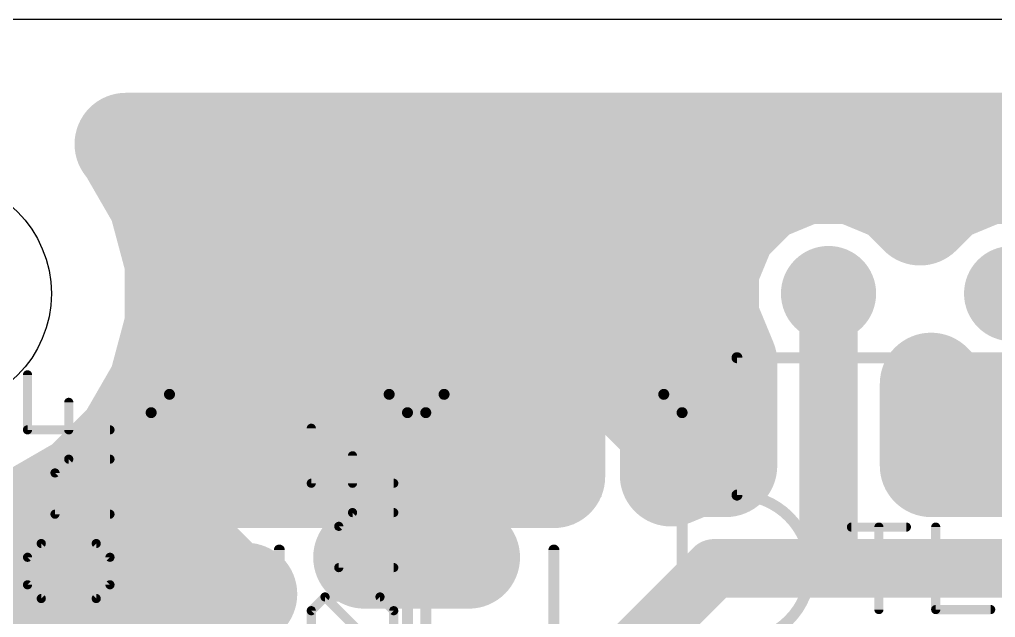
# Model space of a CAD drawing. Extents: x -16.2 to 78.2, y -6.3 to 50.2.
# Drawn here: x 4.65 to 18.19, y 41.86 to 50.16 of the extents above; entities that cross this region are included whole.
import ezdxf

# ---------------------------------------------------------------- set-up
doc = ezdxf.new("R2010")
doc.units = 0
for name, color, linetype in [('16', 175, 'CONTINUOUS'), ('17', 82, 'CONTINUOUS'), ('20', 7, 'CONTINUOUS'), ('21', 253, 'CONTINUOUS'), ('27', 253, 'CONTINUOUS')]:
    doc.layers.add(name, color=color, linetype=linetype)

# ---------------------------------------------------------------- blocks, each defined once
blk = doc.blocks.new('OCTAGONP')
at = {"const_width": 0.5}
blk.add_lwpolyline([(-0.25, -0.1036), (-0.25, 0.1036), (-0.1036, 0.25), (0.1036, 0.25), (0.25, 0.1036), (0.25, -0.1036), (0.1036, -0.25), (-0.1036, -0.25), (-0.25, -0.1036), (-0.25, 0.1036)], dxfattribs=at)
blk = doc.blocks.new('ROUNDP')
at = {"const_width": 0.5}
blk.add_lwpolyline([(0, -0.25, 1), (0, 0.25, 1), (0, -0.25)], format="xyb", dxfattribs=at)

msp = doc.modelspace()

# ---------------------------------------------------------------- linework, layer by layer
at = {"layer": '16'}
for points, const_width in [([(6.3765, 48.6793, 1), (5.8736, 48.1763)], 0.7112), ([(6.1251, 48.7834, 1), (6.1251, 48.0722)], 0.7112), ([(6.4629, 48.5757, 1), (5.847, 48.2201)], 0.7112), ([(6.1759, 48.7172, 1), (6.1759, 48.006)], 0.7112), ([(5.9035, 48.1465, 1), (6.4064, 48.6494)], 0.7112), ([(15.5415, 48.387, 1), (15.5415, 47.6758)], 0.7112), ([(15.6776, 47.7029, 1), (15.4055, 48.3599)], 0.7112), ([(16.3445, 48.3599, 1), (16.0724, 47.7029)], 0.7112), ([(16.2085, 47.6758, 1), (16.2085, 48.387)], 0.7112), ([(18.0815, 48.387, 1), (18.0815, 47.6758)], 0.7112), ([(18.2176, 47.7029, 1), (17.9455, 48.3599)], 0.7112), ([(18.8845, 48.3599, 1), (18.6124, 47.7029)], 0.7112), ([(15.1768, 47.5247, 1), (14.6739, 48.0276)], 0.7112), ([(17.0761, 48.0276, 1), (16.5732, 47.5247)], 0.7112), ([(17.7168, 47.5247, 1), (17.2139, 48.0276)], 0.7112), ([(6.9364, 47.7313, 1), (6.2495, 47.5472)], 0.7112), ([(14.7893, 48.1047, 1), (15.0615, 47.4476)], 0.7112), ([(16.6885, 47.4476, 1), (16.9607, 48.1047)], 0.7112), ([(17.3293, 48.1047, 1), (17.6015, 47.4476)], 0.7112), ([(6.285, 47.4614, 1), (6.9009, 47.8171)], 0.7112), ([(14.7823, 47.1685, 1), (14.1253, 47.4407)], 0.7112), ([(16.8936, 47.7072, 1), (17.3964, 47.2043)], 0.7112), ([(16.8936, 47.2043, 1), (17.3964, 47.7072)], 0.7112), ([(14.2024, 47.5561, 1), (14.7053, 47.0532)], 0.7112), ([(6.7805, 47.2948, 1), (6.7805, 46.5836)], 0.7112), ([(14.3025, 46.5836, 1), (14.3025, 47.2948)], 0.7112), ([(7.1753, 46.793, 1), (6.4641, 46.793)], 0.7112), ([(14.5542, 46.6885, 1), (13.843, 46.6885)], 0.7112), ([(6.4762, 46.701, 1), (7.1632, 46.8851)], 0.7112), ([(13.8701, 46.8245, 1), (14.5271, 46.5524)], 0.7112), ([(14.5271, 46.1576, 1), (13.8701, 45.8855)], 0.7112), ([(16.0782, 46.355, 1), (15.6718, 46.355)], 0.4064), ([(7.1632, 45.8249, 1), (6.4762, 46.009)], 0.7112), ([(13.843, 46.0215, 1), (14.5542, 46.0215)], 0.7112), ([(6.7125, 45.8724, 1), (6.7125, 45.1612)], 0.7112), ([(6.4641, 45.917, 1), (7.1753, 45.917)], 0.7112), ([(14.4077, 45.1612, 1), (14.4077, 45.8724)], 0.7112), ([(7.5817, 45.7962, 1), (7.5817, 45.085)], 0.7112), ([(7.8331, 45.1891, 1), (7.3302, 45.692)], 0.7112), ([(8.255, 45.7962, 1), (8.255, 45.085)], 0.7112), ([(8.6106, 45.4406, 1), (7.8994, 45.4406)], 0.7112), ([(8.6106, 45.4406, 1), (7.8994, 45.4406)], 0.7112), ([(8.255, 45.085, 1), (8.255, 45.7962)], 0.7112), ([(9.1798, 45.692, 1), (8.6769, 45.1891)], 0.7112), ([(8.9283, 45.085, 1), (8.9283, 45.7962)], 0.7112), ([(11.3917, 45.7962, 1), (11.3917, 45.085)], 0.7112), ([(11.6431, 45.1891, 1), (11.1402, 45.692)], 0.7112), ([(12.065, 45.7962, 1), (12.065, 45.085)], 0.7112), ([(12.4206, 45.4406, 1), (11.7094, 45.4406)], 0.7112), ([(12.4206, 45.4406, 1), (11.7094, 45.4406)], 0.7112), ([(12.065, 45.085, 1), (12.065, 45.7962)], 0.7112), ([(12.9898, 45.692, 1), (12.4869, 45.1891)], 0.7112), ([(12.7383, 45.085, 1), (12.7383, 45.7962)], 0.7112), ([(14.8082, 45.4083, 1), (14.097, 45.4083)], 0.7112), ([(6.9009, 44.8929, 1), (6.285, 45.2485)], 0.7112), ([(14.1241, 45.2722, 1), (14.7811, 45.5444)], 0.7112), ([(17.5488, 45.3533, 1), (17.0459, 44.8504)], 0.7112), ([(17.653, 45.1018, 1), (16.9418, 45.1018)], 0.7112), ([(17.6015, 45.2623, 1), (17.3293, 44.6053)], 0.7112), ([(6.2495, 45.1628, 1), (6.9364, 44.9787)], 0.7112), ([(17.2139, 44.6824, 1), (17.7168, 45.1853)], 0.7112), ([(18.0815, 45.0342, 1), (18.0815, 44.323)], 0.7112), ([(17.9455, 44.3501, 1), (18.2176, 45.0071)], 0.7112), ([(18.6124, 45.0071, 1), (18.8845, 44.3501)], 0.7112), ([(6.985, 44.4883, 1), (6.2738, 44.4883)], 0.7112), ([(6.378, 44.7398, 1), (6.8808, 44.2369)], 0.7112), ([(10.2362, 44.4883, 1), (9.525, 44.4883)], 0.7112), ([(9.6291, 44.2369, 1), (10.132, 44.7398)], 0.7112), ([(10.795, 44.4883, 1), (10.0838, 44.4883)], 0.7112), ([(10.188, 44.7398, 1), (10.6908, 44.2369)], 0.7112), ([(14.0462, 44.4883, 1), (13.335, 44.4883)], 0.7112), ([(13.4391, 44.2369, 1), (13.942, 44.7398)], 0.7112), ([(6.4064, 44.0606, 1), (5.9035, 44.5635)], 0.7112), ([(5.847, 44.4899, 1), (6.4629, 44.1342)], 0.7112), ([(5.9373, 44.45, 1), (5.9373, 43.7388)], 0.7112), ([(6.6294, 43.7388, 1), (6.6294, 44.45)], 0.7112), ([(8.255, 44.45, 1), (8.255, 43.7388)], 0.7112), ([(8.255, 43.7388, 1), (8.255, 44.45)], 0.7112), ([(9.8806, 44.45, 1), (9.8806, 43.7388)], 0.7112), ([(10.4394, 43.7388, 1), (10.4394, 44.45)], 0.7112), ([(12.065, 44.45, 1), (12.065, 43.7388)], 0.7112), ([(12.065, 43.7388, 1), (12.065, 44.45)], 0.7112), ([(13.6906, 44.45, 1), (13.6906, 43.7388)], 0.7112), ([(14.4526, 43.7388, 1), (14.4526, 44.45)], 0.7112), ([(17.2974, 44.45, 1), (17.2974, 43.7388)], 0.7112), ([(14.0046, 44.323, 1), (14.0046, 43.6118)], 0.7112), ([(14.1407, 43.6389, 1), (13.8685, 44.2959)], 0.7112), ([(14.4526, 43.6118, 1), (14.4526, 44.323)], 0.7112), ([(17.2974, 44.323, 1), (17.2974, 43.6118)], 0.7112), ([(6.6294, 44.1706, 1), (6.6294, 43.4594)], 0.7112), ([(6.6294, 44.1706, 1), (6.6294, 43.4594)], 0.7112), ([(6.985, 43.815, 1), (6.2738, 43.815)], 0.7112), ([(8.255, 44.1706, 1), (8.255, 43.4594)], 0.7112), ([(8.6106, 43.815, 1), (7.8994, 43.815)], 0.7112), ([(8.255, 44.1706, 1), (8.255, 43.4594)], 0.7112), ([(8.255, 44.1706, 1), (8.255, 43.4594)], 0.7112), ([(8.6106, 43.815, 1), (7.8994, 43.815)], 0.7112), ([(8.255, 43.4594, 1), (8.255, 44.1706)], 0.7112), ([(8.255, 43.4594, 1), (8.255, 44.1706)], 0.7112), ([(8.255, 43.4594, 1), (8.255, 44.1706)], 0.7112), ([(10.2362, 43.815, 1), (9.525, 43.815)], 0.7112), ([(9.8806, 43.4594, 1), (9.8806, 44.1706)], 0.7112), ([(9.8806, 43.4594, 1), (9.8806, 44.1706)], 0.7112), ([(10.4394, 44.1706, 1), (10.4394, 43.4594)], 0.7112), ([(10.4394, 44.1706, 1), (10.4394, 43.4594)], 0.7112), ([(10.795, 43.815, 1), (10.0838, 43.815)], 0.7112), ([(12.065, 44.1706, 1), (12.065, 43.4594)], 0.7112), ([(12.4206, 43.815, 1), (11.7094, 43.815)], 0.7112), ([(12.065, 43.4594, 1), (12.065, 44.1706)], 0.7112), ([(12.065, 43.4594, 1), (12.065, 44.1706)], 0.7112), ([(12.065, 43.4594, 1), (12.065, 44.1706)], 0.7112), ([(13.5545, 44.1659, 1), (13.8267, 43.5088)], 0.7112), ([(5.284, 43.944, 1), (5.7869, 43.4411)], 0.7112), ([(5.7132, 43.3846, 1), (5.3576, 44.0005)], 0.7112), ([(14.097, 43.9674, 1), (14.8082, 43.9674)], 0.7112), ([(16.9418, 43.9674, 1), (17.653, 43.9674)], 0.7112), ([(6.2738, 43.815, 1), (6.985, 43.815)], 0.7112), ([(7.8994, 43.815, 1), (8.6106, 43.815)], 0.7112), ([(7.8994, 43.815, 1), (8.6106, 43.815)], 0.7112), ([(7.8994, 43.815, 1), (8.6106, 43.815)], 0.7112), ([(7.8994, 43.815, 1), (8.6106, 43.815)], 0.7112), ([(9.525, 43.815, 1), (10.2362, 43.815)], 0.7112), ([(10.0838, 43.815, 1), (10.795, 43.815)], 0.7112), ([(11.7094, 43.815, 1), (12.4206, 43.815)], 0.7112), ([(11.7094, 43.815, 1), (12.4206, 43.815)], 0.7112), ([(11.7094, 43.815, 1), (12.4206, 43.815)], 0.7112), ([(13.335, 43.8373, 1), (14.0462, 43.8373)], 0.7112), ([(4.5989, 43.5625, 1), (4.9546, 42.9466)], 0.7112), ([(4.8688, 42.9111, 1), (4.6847, 43.598)], 0.7112), ([(6.8808, 43.3931, 1), (6.378, 42.8902)], 0.7112), ([(10.132, 42.8902, 1), (9.6292, 43.3931)], 0.7112), ([(10.6908, 43.3931, 1), (10.188, 42.8902)], 0.7112), ([(6.2738, 43.1417, 1), (6.985, 43.1417)], 0.7112), ([(9.525, 43.1417, 1), (10.2362, 43.1417)], 0.7112), ([(10.0838, 43.1417, 1), (10.795, 43.1417)], 0.7112), ([(7.0991, 42.3164, 1), (7.0991, 43.0276)], 0.7112), ([(9.4363, 43.053, 1), (9.4363, 42.3418)], 0.7112), ([(10.8837, 42.3418, 1), (10.8837, 43.053)], 0.7112), ([(9.1849, 42.9488, 1), (9.6878, 42.4459)], 0.7112), ([(10.6322, 42.4459, 1), (11.1351, 42.9488)], 0.7112), ([(14.2875, 42.7482, 1), (14.2875, 42.3418)], 0.4064), ([(14.4312, 42.4013, 1), (14.1438, 42.6887)], 0.4064), ([(15.875, 42.7482, 1), (15.875, 42.3418)], 0.4064), ([(15.875, 42.3418, 1), (15.875, 42.7482)], 0.4064), ([(7.5817, 42.545, 1), (7.5817, 41.8338)], 0.7112), ([(7.3302, 41.938, 1), (7.8331, 42.4408)], 0.7112), ([(7.9356, 41.8293, 1), (7.4327, 42.3322)], 0.7112), ([(8.0443, 41.9379, 1), (7.5414, 42.4409)], 0.7112), ([(7.7928, 41.8338, 1), (7.7928, 42.545)], 0.7112), ([(7.4327, 42.3322, 1), (7.9356, 41.8293)], 0.7112), ([(7.8355, 41.7304, 1), (7.3697, 42.2679)], 0.7112), ([(15.6718, 42.545, 1), (16.0782, 42.545)], 0.4064), ([(7.3511, 42.2506, 1), (7.854, 41.7477)], 0.7112), ([(6.7377, 40.894, 1), (6.7377, 41.6052)], 0.7112)]:
    msp.add_lwpolyline(points, format="xyb", dxfattribs=dict(at, const_width=const_width))
for points, const_width in [([(6.1549, 48.3979), (6.1251, 48.4278)], 1.4224), ([(6.1251, 48.4278), (57.4308, 48.4278)], 1.4224), ([(6.593, 47.6393), (6.1549, 48.3979)], 1.4224), ([(6.1759, 48.3616), (57.4034, 48.3616)], 1.4224), ([(15.5415, 48.0314), (14.9254, 47.7762)], 1.4224), ([(16.2085, 48.0314), (15.5415, 48.0314)], 1.4224), ([(16.8246, 47.7762), (16.2085, 48.0314)], 1.4224), ([(18.0815, 48.0314), (17.4654, 47.7762)], 1.4224), ([(18.7485, 48.0314), (18.0815, 48.0314)], 1.4224), ([(19.3646, 47.7762), (18.7485, 48.0314)], 1.4224), ([(14.9254, 47.7762), (14.4538, 47.3046)], 1.4224), ([(17.145, 47.4558), (16.8246, 47.7762)], 1.4224), ([(17.4654, 47.7762), (17.145, 47.4558)], 1.4224), ([(6.8197, 46.793), (6.593, 47.6393)], 1.4224), ([(14.4538, 47.3046), (14.1986, 46.6885)], 1.4224), ([(6.7805, 46.9392), (14.3025, 46.9392)], 1.4224), ([(6.8197, 45.917), (6.8197, 46.793)], 1.4224), ([(14.1986, 46.6885), (14.1986, 46.0215)], 1.4224), ([(14.1986, 46.0215), (14.4526, 45.4083)], 1.4224), ([(15.875, 42.545), (15.875, 46.355)], 0.8128), ([(6.593, 45.0707), (6.8197, 45.917)], 1.4224), ([(6.7125, 45.5168), (14.4077, 45.5168)], 1.4224), ([(7.5817, 45.4406), (6.6294, 44.4883)], 1.4224), ([(8.255, 45.4406), (7.5817, 45.4406)], 1.4224), ([(8.9283, 45.4406), (8.255, 45.4406)], 1.4224), ([(8.255, 45.4406), (8.255, 43.815)], 1.4224), ([(8.255, 43.815), (8.255, 45.4406)], 1.4224), ([(9.8806, 44.4883), (8.9283, 45.4406)], 1.4224), ([(11.3917, 45.4406), (10.4394, 44.4883)], 1.4224), ([(12.065, 45.4406), (11.3917, 45.4406)], 1.4224), ([(12.7383, 45.4406), (12.065, 45.4406)], 1.4224), ([(12.065, 45.4406), (12.065, 43.815)], 1.4224), ([(12.065, 43.815), (12.065, 45.4406)], 1.4224), ([(13.6906, 44.4883), (12.7383, 45.4406)], 1.4224), ([(14.4526, 45.4083), (14.4526, 43.9674)], 1.4224), ([(6.1549, 44.312), (6.593, 45.0707)], 1.4224), ([(17.2974, 43.9674), (17.2974, 45.1018)], 1.4224), ([(17.2974, 45.1018), (17.4654, 44.9338)], 1.4224), ([(17.4654, 44.9338), (18.0815, 44.6786)], 1.4224), ([(18.7485, 44.6786), (19.3646, 44.9338)], 1.4224), ([(18.0815, 44.6786), (18.7485, 44.6786)], 1.4224), ([(6.6294, 44.4883), (6.6294, 43.815)], 1.4224), ([(9.8806, 43.815), (9.8806, 44.4883)], 1.4224), ([(10.4394, 44.4883), (10.4394, 43.815)], 1.4224), ([(13.6906, 43.8373), (13.6906, 44.4883)], 1.4224), ([(5.5354, 43.6926), (6.1549, 44.312)], 1.4224), ([(5.9373, 44.0944), (6.6294, 44.0944)], 1.4224), ([(8.255, 44.0944), (8.255, 44.0944)], 1.4224), ([(9.8806, 44.0944), (10.4394, 44.0944)], 1.4224), ([(12.065, 44.0944), (12.065, 44.0944)], 1.4224), ([(13.6906, 44.0944), (14.4526, 44.0944)], 1.4224), ([(17.2974, 44.0944), (30.2895, 44.0944)], 1.4224), ([(14.0046, 43.9674), (13.6906, 43.8373)], 1.4224), ([(14.4526, 43.9674), (14.0046, 43.9674)], 1.4224), ([(30.2895, 43.9674), (17.2974, 43.9674)], 1.4224), ([(6.6294, 43.815), (8.255, 43.815)], 1.4224), ([(8.255, 43.815), (6.6294, 43.815)], 1.4224), ([(6.6294, 43.815), (6.6294, 43.1417)], 1.4224), ([(9.8806, 43.815), (8.255, 43.815)], 1.4224), ([(8.255, 43.815), (8.255, 43.815)], 1.4224), ([(8.255, 43.815), (9.8806, 43.815)], 1.4224), ([(8.255, 43.815), (8.255, 43.815)], 1.4224), ([(8.255, 43.815), (8.255, 43.815)], 1.4224), ([(9.8806, 43.1417), (9.8806, 43.815)], 1.4224), ([(10.4394, 43.815), (12.065, 43.815)], 1.4224), ([(12.065, 43.815), (10.4394, 43.815)], 1.4224), ([(10.4394, 43.815), (10.4394, 43.1417)], 1.4224), ([(12.065, 43.815), (12.065, 43.815)], 1.4224), ([(12.065, 43.815), (12.065, 43.815)], 1.4224), ([(4.7767, 43.2545), (5.5354, 43.6926)], 1.4224), ([(3.9305, 43.0278), (4.7767, 43.2545)], 1.4224), ([(6.6294, 43.1417), (7.5817, 42.1894)], 1.4224), ([(9.4363, 42.6974), (9.8806, 43.1417)], 1.4224), ([(10.4394, 43.1417), (10.8837, 42.6974)], 1.4224), ([(1.7388, 42.672), (7.0991, 42.672)], 1.4224), ([(10.8837, 42.6974), (9.4363, 42.6974)], 1.4224), ([(14.2875, 42.545), (12.8588, 41.1163)], 0.8128), ([(15.875, 42.545), (14.2875, 42.545)], 0.8128), ([(26.9875, 42.545), (15.875, 42.545)], 0.8128), ([(7.5817, 42.1894), (7.7928, 42.1894)], 1.4224), ([(7.6841, 42.0807), (7.6026, 41.9992)], 1.4224), ([(7.7928, 42.1894), (7.6841, 42.0807)], 1.4224), ([(7.6026, 41.9992), (3.0527, 38.0559)], 1.4224), ([(1.7228, 41.2496), (6.7377, 41.2496)], 1.4224)]:
    msp.add_lwpolyline(points, dxfattribs=dict(at, const_width=const_width))
at = {"layer": '20'}
msp.add_line((71.425, 50.155), (-0.3175, 50.155), dxfattribs=at)
msp.add_circle((3.4925, 46.355), 1.6, dxfattribs=at)
at = {"layer": '21', "const_width": 0.1524}
for points in [[(24.765, 45.466), (14.605, 45.466)], [(14.605, 45.466), (14.605, 43.561)], [(9.779, 44.958), (6.731, 44.958)], [(13.589, 44.958), (10.541, 44.958)], [(6.477, 44.704), (6.477, 37.846)], [(10.033, 37.846), (10.033, 44.704)], [(10.287, 44.704), (10.287, 37.846)], [(13.843, 37.846), (13.843, 44.704)], [(8.255, 41.6052), (8.255, 42.799)], [(12.065, 41.5798), (12.065, 42.799)]]:
    msp.add_lwpolyline(points, dxfattribs=at)
at = {"layer": '21'}
for points, const_width in [([(14.605, 45.5041, 1), (14.605, 45.4279)], 0.0762), ([(14.6431, 45.466, 1), (14.5669, 45.466)], 0.0762), ([(6.731, 44.958, 0.4142), (6.477, 44.704)], 0.1524), ([(6.731, 44.9961, 1), (6.731, 44.9199)], 0.0762), ([(6.731, 44.9199, 1), (6.731, 44.9961)], 0.0762), ([(10.033, 44.704, 0.4142), (9.779, 44.958)], 0.1524), ([(9.779, 44.9961, 1), (9.779, 44.9199)], 0.0762), ([(9.779, 44.9199, 1), (9.779, 44.9961)], 0.0762), ([(10.541, 44.958, 0.4142), (10.287, 44.704)], 0.1524), ([(10.541, 44.9961, 1), (10.541, 44.9199)], 0.0762), ([(10.541, 44.9199, 1), (10.541, 44.9961)], 0.0762), ([(13.843, 44.704, 0.4142), (13.589, 44.958)], 0.1524), ([(13.589, 44.9961, 1), (13.589, 44.9199)], 0.0762), ([(13.589, 44.9199, 1), (13.589, 44.9961)], 0.0762), ([(6.5151, 44.704, 1), (6.4389, 44.704)], 0.0762), ([(6.4389, 44.704, 1), (6.5151, 44.704)], 0.0762), ([(10.0711, 44.704, 1), (9.9949, 44.704)], 0.0762), ([(9.9949, 44.704, 1), (10.0711, 44.704)], 0.0762), ([(10.3251, 44.704, 1), (10.2489, 44.704)], 0.0762), ([(10.2489, 44.704, 1), (10.3251, 44.704)], 0.0762), ([(13.8811, 44.704, 1), (13.8049, 44.704)], 0.0762), ([(13.8049, 44.704, 1), (13.8811, 44.704)], 0.0762), ([(14.605, 41.529, 1), (14.605, 43.561)], 0.1524), ([(14.605, 43.5991, 1), (14.605, 43.5229)], 0.0762), ([(14.5669, 43.561, 1), (14.6431, 43.561)], 0.0762), ([(8.2931, 42.799, 1), (8.2169, 42.799)], 0.0762), ([(12.1031, 42.799, 1), (12.0269, 42.799)], 0.0762)]:
    msp.add_lwpolyline(points, format="xyb", dxfattribs=dict(at, const_width=const_width))
at = {"layer": '27', "const_width": 0.127}
for points in [[(4.7615, 44.4657), (4.7615, 45.2283)], [(5.3335, 44.4657), (5.3335, 44.847)], [(8.6985, 43.7251), (8.6985, 44.4877)], [(5.9055, 44.4657), (4.7615, 44.4657)], [(9.2705, 43.7251), (9.2705, 44.1064)], [(5.1429, 43.8683), (5.3335, 44.0589)], [(5.3335, 44.0589), (5.9055, 44.0589)], [(5.1429, 43.2963), (5.1429, 43.8683)], [(9.8425, 43.7251), (8.6985, 43.7251)], [(5.9055, 43.2963), (5.1429, 43.2963)], [(9.0799, 43.1277), (9.2705, 43.3183)], [(9.2705, 43.3183), (9.8425, 43.3183)], [(9.0799, 42.5557), (9.0799, 43.1277)], [(16.1925, 43.1175), (16.9551, 43.1175)], [(16.5738, 41.9735), (16.5738, 43.1175)], [(17.3619, 43.1175), (17.3619, 41.9735)], [(4.7615, 42.6989), (4.9522, 42.8895)], [(4.9522, 42.8895), (5.7148, 42.8895)], [(5.7148, 42.1269), (4.9522, 42.8895)], [(5.7148, 42.8895), (5.9055, 42.6989)], [(4.7615, 42.3176), (4.7615, 42.6989)], [(5.9055, 42.6989), (5.9055, 42.3176)], [(9.8425, 42.5557), (9.0799, 42.5557)], [(4.9522, 42.1269), (4.7615, 42.3176)], [(5.9055, 42.3176), (5.7148, 42.1269)], [(5.7148, 42.1269), (4.9522, 42.1269)], [(8.6985, 41.9583), (8.8892, 42.1489)], [(8.8892, 42.1489), (9.6518, 42.1489)], [(9.6518, 41.3863), (8.8892, 42.1489)], [(9.6518, 42.1489), (9.8425, 41.9583)], [(8.6985, 41.577), (8.6985, 41.9583)], [(9.8425, 41.9583), (9.8425, 41.577)], [(17.3619, 41.9735), (18.1245, 41.9735)]]:
    msp.add_lwpolyline(points, dxfattribs=at)
at = {"layer": '27', "const_width": 0.0635}
for points in [[(4.7933, 45.2283, 1), (4.7298, 45.2283)], [(5.3653, 44.847, 1), (5.3018, 44.847)], [(8.7303, 44.4877, 1), (8.6668, 44.4877)], [(4.7615, 44.4974, 1), (4.7615, 44.4339)], [(4.7298, 44.4657, 1), (4.7933, 44.4657)], [(5.3018, 44.4657, 1), (5.3653, 44.4657)], [(5.9055, 44.4339, 1), (5.9055, 44.4974)], [(9.3023, 44.1064, 1), (9.2388, 44.1064)], [(5.3335, 44.0907, 1), (5.3335, 44.0272)], [(5.356, 44.0365, 1), (5.3111, 44.0814)], [(5.9055, 44.0272, 1), (5.9055, 44.0907)], [(5.1746, 43.8683, 1), (5.1111, 43.8683)], [(5.1204, 43.8907, 1), (5.1653, 43.8458)], [(8.6985, 43.7568, 1), (8.6985, 43.6933)], [(8.6668, 43.7251, 1), (8.7303, 43.7251)], [(9.2388, 43.7251, 1), (9.3023, 43.7251)], [(9.8425, 43.6933, 1), (9.8425, 43.7568)], [(5.1429, 43.328, 1), (5.1429, 43.2645)], [(5.9055, 43.2645, 1), (5.9055, 43.328)], [(9.2705, 43.3501, 1), (9.2705, 43.2866)], [(9.293, 43.2959, 1), (9.2481, 43.3408)], [(9.8425, 43.2866, 1), (9.8425, 43.3501)], [(5.1111, 43.2963, 1), (5.1746, 43.2963)], [(9.1116, 43.1277, 1), (9.0481, 43.1277)], [(9.0574, 43.1501, 1), (9.1023, 43.1052)], [(16.1925, 43.1492, 1), (16.1925, 43.0857)], [(16.6056, 43.1175, 1), (16.5421, 43.1175)], [(16.9551, 43.0857, 1), (16.9551, 43.1492)], [(17.3936, 43.1175, 1), (17.3301, 43.1175)], [(4.9522, 42.9213, 1), (4.9522, 42.8578)], [(4.9746, 42.912, 1), (4.9297, 42.8671)], [(4.9746, 42.8671, 1), (4.9297, 42.912)], [(5.7373, 42.912, 1), (5.6924, 42.8671)], [(5.7148, 42.8578, 1), (5.7148, 42.9213)], [(4.7933, 42.6989, 1), (4.7298, 42.6989)], [(4.7391, 42.7213, 1), (4.784, 42.6764)], [(5.9372, 42.6989, 1), (5.8738, 42.6989)], [(5.883, 42.6764, 1), (5.928, 42.7213)], [(9.0799, 42.5874, 1), (9.0799, 42.5239)], [(9.0481, 42.5557, 1), (9.1116, 42.5557)], [(9.8425, 42.5239, 1), (9.8425, 42.5874)], [(4.7298, 42.3176, 1), (4.7933, 42.3176)], [(4.784, 42.34, 1), (4.7391, 42.2951)], [(5.8738, 42.3176, 1), (5.9372, 42.3176)], [(5.928, 42.2951, 1), (5.883, 42.34)], [(4.9522, 42.1586, 1), (4.9522, 42.0951)], [(4.9297, 42.1044, 1), (4.9746, 42.1493)], [(5.6924, 42.1493, 1), (5.7373, 42.1044)], [(5.6924, 42.1044, 1), (5.7373, 42.1493)], [(5.7148, 42.0951, 1), (5.7148, 42.1586)], [(8.8892, 42.1807, 1), (8.8892, 42.1172)], [(8.9116, 42.1714, 1), (8.8667, 42.1265)], [(8.9116, 42.1265, 1), (8.8667, 42.1714)], [(9.6743, 42.1714, 1), (9.6294, 42.1265)], [(9.6518, 42.1172, 1), (9.6518, 42.1807)], [(8.7303, 41.9583, 1), (8.6668, 41.9583)], [(8.6761, 41.9807, 1), (8.721, 41.9358)], [(9.8743, 41.9583, 1), (9.8108, 41.9583)], [(9.82, 41.9358, 1), (9.865, 41.9807)], [(16.5421, 41.9735, 1), (16.6056, 41.9735)], [(17.3619, 42.0053, 1), (17.3619, 41.9417)], [(17.3301, 41.9735, 1), (17.3936, 41.9735)], [(18.1245, 41.9417, 1), (18.1245, 42.0053)]]:
    msp.add_lwpolyline(points, format="xyb", dxfattribs=at)

# ---------------------------------------------------------------- block references
at = {"layer": '17', "xscale": 1.3208, "yscale": 1.3208}
for name, p, rotation in [('ROUNDP', (15.875, 46.355), 90), ('ROUNDP', (15.875, 46.355), 90), ('ROUNDP', (18.415, 46.355), 90), ('ROUNDP', (18.415, 46.355), 90), ('OCTAGONP', (8.255, 43.815), 90), ('OCTAGONP', (8.255, 43.815), 90), ('OCTAGONP', (12.065, 43.815), 270), ('OCTAGONP', (12.065, 43.815), 270)]:
    msp.add_blockref(name, p, dxfattribs=dict(at, rotation=rotation))

doc.saveas('drawing.dxf')
